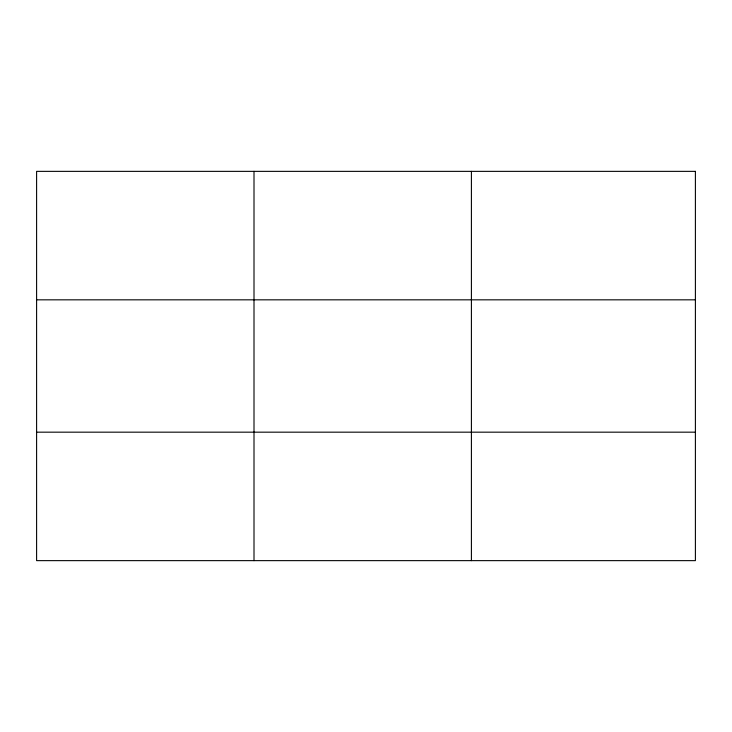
<?xml version="1.0" encoding="UTF-8"?>
<svg xmlns="http://www.w3.org/2000/svg" width="732" height="732" viewBox="0 0 732 732"><rect width="100%" height="100%" fill="white"/><g stroke="black" fill="none" stroke-linecap="round" stroke-linejoin="round"><path stroke-width="1.1" d="M254.004 560.639L254.004 171.361M471.408 560.639L471.408 171.361M36.6 299.827L695.4 299.827M36.6 432.173L695.4 432.173M695.4 171.361L695.4 560.639L36.6 560.639L36.6 171.361L695.4 171.361"/></g></svg>
